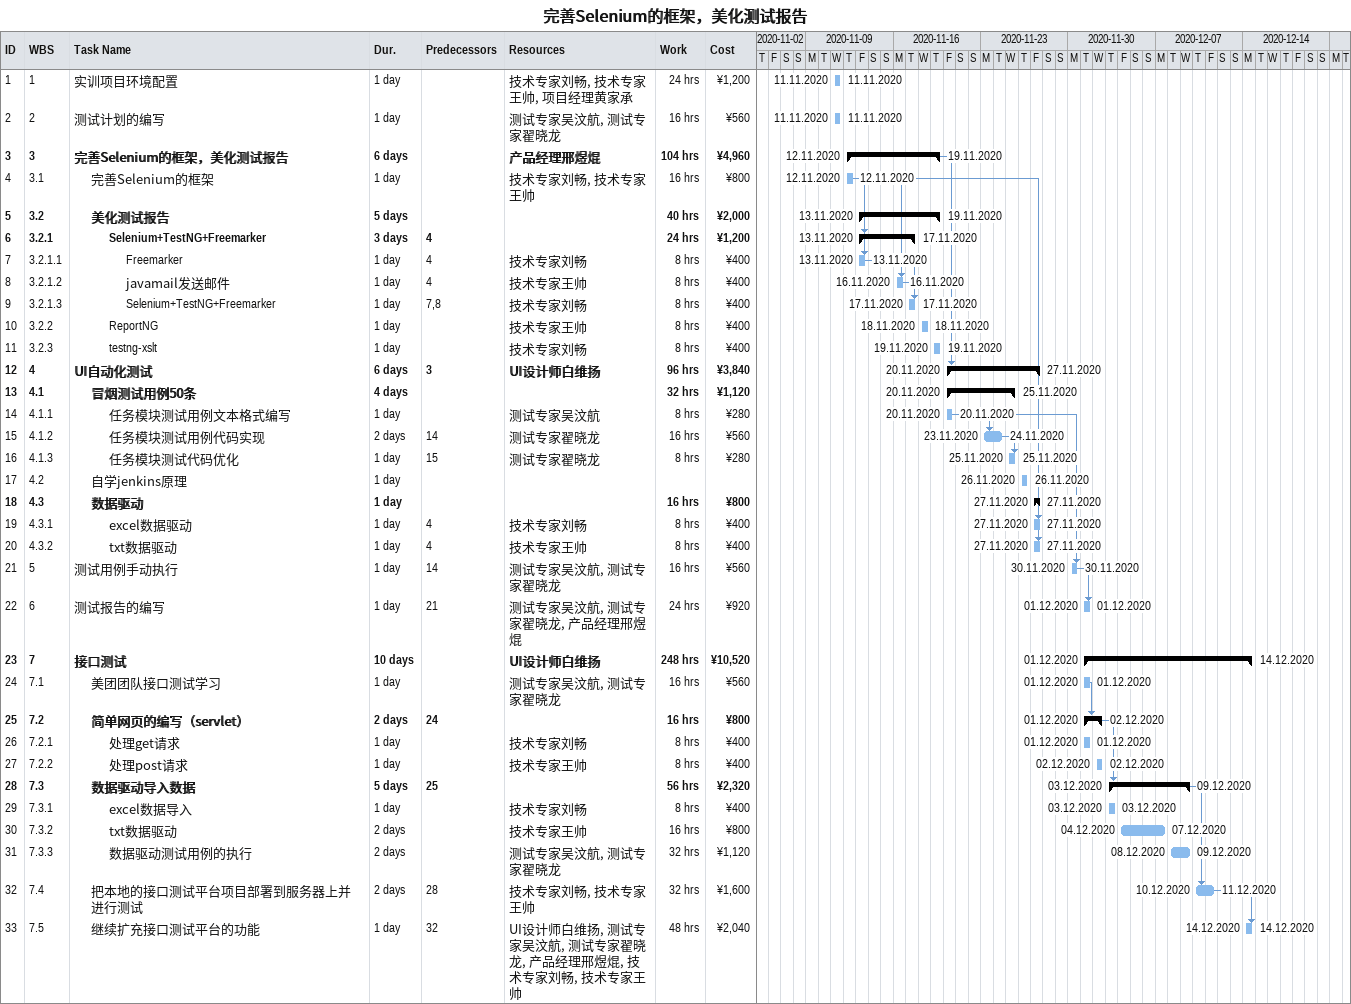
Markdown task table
完善Selenium的框架，美化测试报告

| ID | WBS | Task | Duration | Start | Finish | Predecessors | Resources | Work (h) | Cost (¥) |
|---|---|---|---|---|---|---|---|---|---|
| 1 | 1 | 实训项目环境配置 | 1d | 2020-11-11 | 2020-11-11 |  | 技术专家刘畅, 技术专家王帅, 项目经理黄家承 | 24 | 1200 |
| 2 | 2 | 测试计划的编写 | 1d | 2020-11-11 | 2020-11-11 |  | 测试专家吴汶航, 测试专家翟晓龙 | 16 | 560 |
| 3 | 3 | **完善Selenium的框架，美化测试报告** | 6d | 2020-11-12 | 2020-11-19 |  | 产品经理邢煜焜 | 104 | 4960 |
| 4 | 3.1 | 完善Selenium的框架 | 1d | 2020-11-12 | 2020-11-12 |  | 技术专家刘畅, 技术专家王帅 | 16 | 800 |
| 5 | 3.2 | **美化测试报告** | 5d | 2020-11-13 | 2020-11-19 |  |  | 40 | 2000 |
| 6 | 3.2.1 | **Selenium+TestNG+Freemarker** | 3d | 2020-11-13 | 2020-11-17 | 4 |  | 24 | 1200 |
| 7 | 3.2.1.1 | Freemarker | 1d | 2020-11-13 | 2020-11-13 | 4 | 技术专家刘畅 | 8 | 400 |
| 8 | 3.2.1.2 | javamail发送邮件 | 1d | 2020-11-16 | 2020-11-16 | 4 | 技术专家王帅 | 8 | 400 |
| 9 | 3.2.1.3 | Selenium+TestNG+Freemarker | 1d | 2020-11-17 | 2020-11-17 | 7, 8 | 技术专家刘畅 | 8 | 400 |
| 10 | 3.2.2 | ReportNG | 1d | 2020-11-18 | 2020-11-18 |  | 技术专家王帅 | 8 | 400 |
| 11 | 3.2.3 | testng-xslt | 1d | 2020-11-19 | 2020-11-19 |  | 技术专家刘畅 | 8 | 400 |
| 12 | 4 | **UI自动化测试** | 6d | 2020-11-20 | 2020-11-27 | 3 | UI设计师白维扬 | 96 | 3840 |
| 13 | 4.1 | **冒烟测试用例50条** | 4d | 2020-11-20 | 2020-11-25 |  |  | 32 | 1120 |
| 14 | 4.1.1 | 任务模块测试用例文本格式编写 | 1d | 2020-11-20 | 2020-11-20 |  | 测试专家吴汶航 | 8 | 280 |
| 15 | 4.1.2 | 任务模块测试用例代码实现 | 2d | 2020-11-23 | 2020-11-24 | 14 | 测试专家翟晓龙 | 16 | 560 |
| 16 | 4.1.3 | 任务模块测试代码优化 | 1d | 2020-11-25 | 2020-11-25 | 15 | 测试专家翟晓龙 | 8 | 280 |
| 17 | 4.2 | 自学jenkins原理 | 1d | 2020-11-26 | 2020-11-26 |  |  |  |  |
| 18 | 4.3 | **数据驱动** | 1d | 2020-11-27 | 2020-11-27 |  |  | 16 | 800 |
| 19 | 4.3.1 | excel数据驱动 | 1d | 2020-11-27 | 2020-11-27 | 4 | 技术专家刘畅 | 8 | 400 |
| 20 | 4.3.2 | txt数据驱动 | 1d | 2020-11-27 | 2020-11-27 | 4 | 技术专家王帅 | 8 | 400 |
| 21 | 5 | 测试用例手动执行 | 1d | 2020-11-30 | 2020-11-30 | 14 | 测试专家吴汶航, 测试专家翟晓龙 | 16 | 560 |
| 22 | 6 | 测试报告的编写 | 1d | 2020-12-01 | 2020-12-01 | 21 | 测试专家吴汶航, 测试专家翟晓龙, 产品经理邢煜焜 | 24 | 920 |
| 23 | 7 | **接口测试** | 10d | 2020-12-01 | 2020-12-14 |  | UI设计师白维扬 | 248 | 10520 |
| 24 | 7.1 | 美团团队接口测试学习 | 1d | 2020-12-01 | 2020-12-01 |  | 测试专家吴汶航, 测试专家翟晓龙 | 16 | 560 |
| 25 | 7.2 | **简单网页的编写（servlet）** | 2d | 2020-12-01 | 2020-12-02 | 24 |  | 16 | 800 |
| 26 | 7.2.1 | 处理get请求 | 1d | 2020-12-01 | 2020-12-01 |  | 技术专家刘畅 | 8 | 400 |
| 27 | 7.2.2 | 处理post请求 | 1d | 2020-12-02 | 2020-12-02 |  | 技术专家王帅 | 8 | 400 |
| 28 | 7.3 | **数据驱动导入数据** | 5d | 2020-12-03 | 2020-12-09 | 25 |  | 56 | 2320 |
| 29 | 7.3.1 | excel数据导入 | 1d | 2020-12-03 | 2020-12-03 |  | 技术专家刘畅 | 8 | 400 |
| 30 | 7.3.2 | txt数据驱动 | 2d | 2020-12-04 | 2020-12-07 |  | 技术专家王帅 | 16 | 800 |
| 31 | 7.3.3 | 数据驱动测试用例的执行 | 2d | 2020-12-08 | 2020-12-09 |  | 测试专家吴汶航, 测试专家翟晓龙 | 32 | 1120 |
| 32 | 7.4 | 把本地的接口测试平台项目部署到服务器上并进行测试 | 2d | 2020-12-10 | 2020-12-11 | 28 | 技术专家刘畅, 技术专家王帅 | 32 | 1600 |
| 33 | 7.5 | 继续扩充接口测试平台的功能 | 1d | 2020-12-14 | 2020-12-14 | 32 | UI设计师白维扬, 测试专家吴汶航, 测试专家翟晓龙, 产品经理邢煜焜, 技术专家刘畅, 技术专家王帅 | 48 | 2040 |
